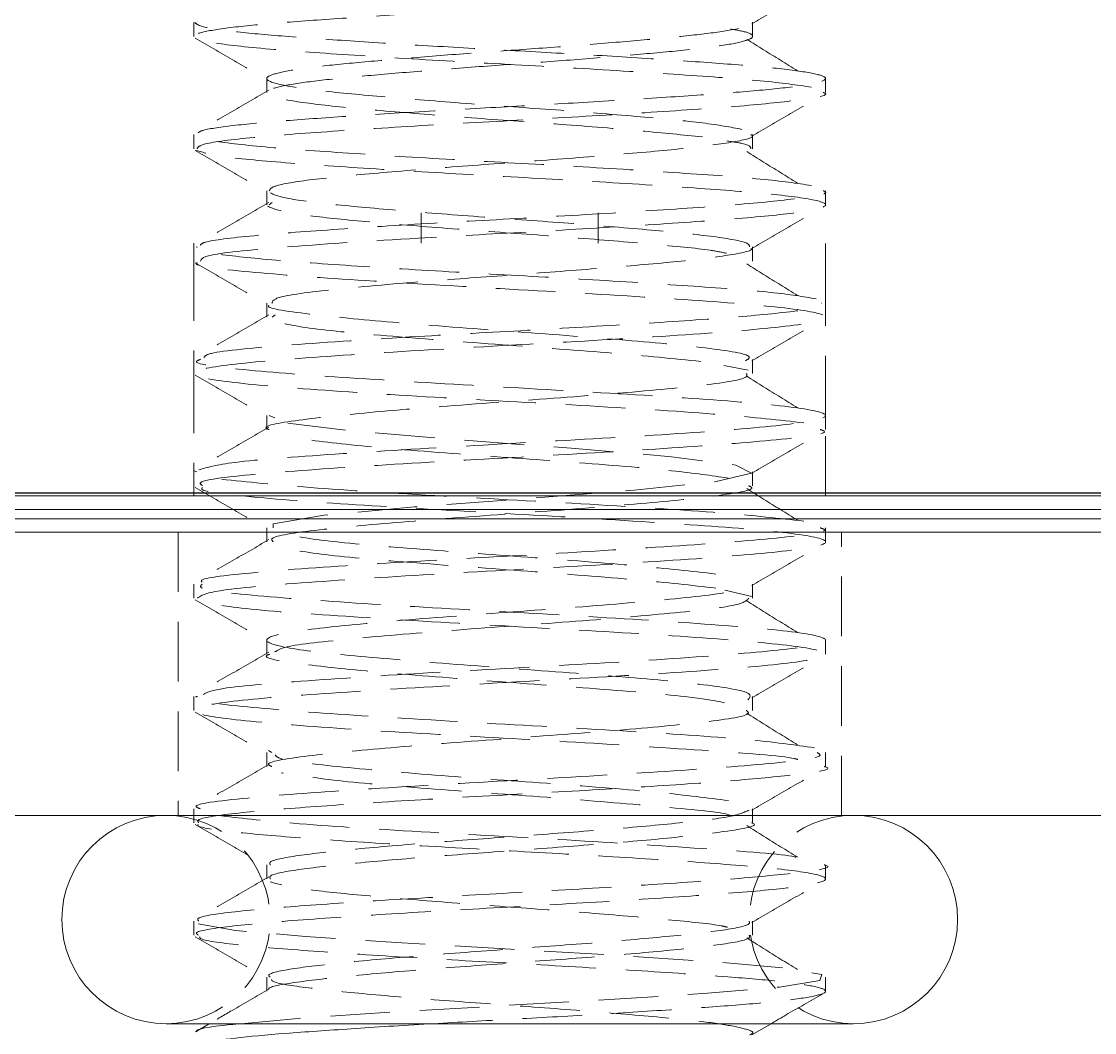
# Model space of a CAD drawing. Header units: feet. Extents: x 3965 to 4565, y 17056 to 17261.
# Drawn here: x 4392.849 to 4397.343, y 17167.729 to 17171.962 of the extents above; entities that cross this region are included whole.
import ezdxf

# ---------------------------------------------------------------- set-up
doc = ezdxf.new("R2010")
doc.units = ezdxf.units.FT
doc.header["$MEASUREMENT"] = 0
doc.linetypes.add('HIDDEN', pattern=[0.375, 0.25, -0.125])

msp = doc.modelspace()

# ---------------------------------------------------------------- linework, layer by layer
at = {"color": 7, "linetype": 'HIDDEN', "lineweight": 0}
for p, q in [((4393.5711, 17171.9586), (4393.5711, 17171.8999)), ((4395.9116, 17171.8999), (4395.9116, 17171.9587)), ((4393.8767, 17171.7235), (4393.8767, 17171.6647)), ((4396.2172, 17171.6648), (4396.2172, 17171.7235)), ((4393.5711, 17171.4883), (4393.5711, 17171.4296)), ((4395.9116, 17171.4295), (4395.9116, 17171.4883)), ((4393.8767, 17171.2531), (4393.8767, 17171.1943)), ((4396.2172, 17171.1944), (4396.2172, 17171.2532)), ((4393.8872, 17171.1944), (4393.8997, 17171.2037)), ((4394.5237, 17171.0337), (4394.5237, 17171.1608)), ((4395.2646, 17171.0337), (4395.2646, 17171.1608)), ((4393.5711, 17171.0337), (4393.5711, 17171.018)), ((4393.5711, 17171.018), (4393.5711, 17170.9592)), ((4395.9116, 17170.959), (4395.9116, 17171.0179)), ((4396.2172, 17170.7827), (4396.2172, 17171.0337)), ((4393.5711, 17170.9592), (4393.5711, 17170.5476)), ((4393.8767, 17170.7826), (4393.8767, 17170.7238)), ((4396.2172, 17170.7238), (4396.2172, 17170.7827)), ((4393.8987, 17170.724), (4393.912, 17170.7334)), ((4396.2172, 17170.3122), (4396.2172, 17170.7238)), ((4393.5711, 17170.5476), (4393.5711, 17170.4886)), ((4395.8931, 17170.5027), (4395.7908, 17170.5213)), ((4395.9116, 17170.4886), (4395.9116, 17170.5474)), ((4393.5711, 17170.4886), (4393.5711, 17170.0769)), ((4393.8767, 17170.3122), (4393.8767, 17170.2534)), ((4393.91, 17170.3028), (4393.8867, 17170.3121)), ((4396.2172, 17170.2536), (4396.2172, 17170.3122)), ((4396.2172, 17169.9753), (4396.2172, 17170.2536)), ((4393.5711, 17170.0769), (4393.5711, 17170.0182)), ((4393.5842, 17170.0769), (4393.5726, 17170.0805)), ((4395.9116, 17170.0182), (4395.9116, 17170.077)), ((4393.5711, 17170.0182), (4393.5711, 17169.9753)), ((4388.0144, 17169.9188), (4401.7739, 17169.9188)), ((4401.7739, 17169.8798), (4388.0144, 17169.8798)), ((4393.8767, 17169.8418), (4393.8767, 17169.783)), ((4396.2172, 17169.7829), (4396.2172, 17169.842)), ((4393.505, 17169.8233), (4393.505, 17168.6378)), ((4396.2833, 17168.6378), (4396.2833, 17169.8233)), ((4393.5711, 17169.6066), (4393.5711, 17169.5479)), ((4395.908, 17169.5539), (4395.7956, 17169.5808)), ((4395.9116, 17169.5478), (4395.9116, 17169.6066)), ((4393.8767, 17169.3714), (4393.8767, 17169.3126)), ((4396.2172, 17169.3127), (4396.2172, 17169.3713)), ((4393.5711, 17169.1363), (4393.5711, 17169.0773)), ((4395.9116, 17169.0774), (4395.9116, 17169.1362)), ((4393.8767, 17168.901), (4393.8767, 17168.8422)), ((4393.8977, 17168.9009), (4393.8841, 17168.9098)), ((4396.2172, 17168.8423), (4396.2172, 17168.9011)), ((4393.5711, 17168.6657), (4393.5711, 17168.607)), ((4395.9116, 17168.607), (4395.9116, 17168.6658)), ((4393.8767, 17168.4306), (4393.8767, 17168.3718)), ((4396.2172, 17168.3718), (4396.2172, 17168.4307)), ((4393.5711, 17168.1954), (4393.5711, 17168.1365)), ((4395.9116, 17168.1366), (4395.9116, 17168.1954)), ((4393.8767, 17167.9602), (4393.8767, 17167.9014)), ((4396.2172, 17167.9014), (4396.2172, 17167.9602))]:
    msp.add_line(p, q, dxfattribs=at)
at = {"color": 6}
msp.add_line((4286.3909, 17169.9891), (4503.3974, 17169.9891), dxfattribs=at)
at = {"color": 7, "linetype": 'Continuous', "lineweight": 15}
for p, q in [((4388.0144, 17169.9891), (4401.7739, 17169.9891)), ((4401.7739, 17169.9753), (4388.0144, 17169.9753)), ((4401.7739, 17169.9188), (4388.0144, 17169.9188)), ((4388.0144, 17169.8798), (4401.7739, 17169.8798)), ((4386.1516, 17169.8233), (4403.6367, 17169.8233)), ((4402.0703, 17168.6378), (4387.718, 17168.6378)), ((4393.4547, 17167.7657), (4396.3336, 17167.7657)), ((4393.6354, 17167.7657), (4393.5777, 17167.7322)), ((4395.9079, 17167.7188), (4395.9886, 17167.7657))]:
    msp.add_line(p, q, dxfattribs=at)
at = {"color": 7, "linetype": 'HIDDEN', "lineweight": 0, "flags": 128}
for points in [[(4393.9041, 17169.8418), (4393.9031, 17169.8587), (4394.1166, 17169.8946), (4394.496, 17169.9293), (4394.9614, 17169.9642), (4395.416, 17170), (4395.7528, 17170.0344), (4395.9072, 17170.0703), (4395.8413, 17170.105), (4395.5714, 17170.1399), (4395.1519, 17170.1757), (4394.6822, 17170.2101), (4394.2521, 17170.246), (4393.9654, 17170.2807), (4393.9654, 17170.2807)], [(4393.7695, 17167.7657), (4394.0069, 17167.7874), (4394.4012, 17167.814), (4394.8555, 17167.8405), (4395.3119, 17167.8665), (4395.7219, 17167.8935), (4396.0246, 17167.919), (4396.1932, 17167.9462), (4396.2008, 17167.9717), (4396.0469, 17167.9988), (4395.7551, 17168.0245), (4395.3536, 17168.0513), (4394.8981, 17168.0776), (4394.4424, 17168.1038), (4394.0392, 17168.1306), (4393.7455, 17168.1563), (4393.5888, 17168.1834), (4393.5888, 17168.1834)]]:
    msp.add_lwpolyline(points, dxfattribs=at)
at = {"color": 7, "linetype": 'Continuous', "lineweight": 15}
for centre, start, end in [((4393.4547, 17168.2017), 90, 270), ((4396.3336, 17168.2017), 270, 90)]:
    msp.add_arc(centre, 0.4361, start, end, dxfattribs=at)
at = {"color": 7, "linetype": 'HIDDEN', "lineweight": 0}
for centre, start, end in [((4393.4547, 17168.2017), 270, 90), ((4396.3336, 17168.2017), 90, 270)]:
    msp.add_arc(centre, 0.4361, start, end, dxfattribs=at)
for points, knots in [([(4396.1583, 17171.6869), (4396.0966, 17171.6961), (4395.9744, 17171.7142), (4395.6159, 17171.7392), (4395.1822, 17171.767), (4394.7077, 17171.7919), (4394.2591, 17171.8195), (4393.8865, 17171.8449), (4393.6381, 17171.8717), (4393.5519, 17171.8962), (4393.5938, 17171.9173), (4393.7217, 17171.938), (4393.9311, 17171.9575), (4394.2069, 17171.9766), (4394.5305, 17171.9973), (4394.8793, 17172.0167), (4395.2291, 17172.0359), (4395.5557, 17172.0566), (4395.8363, 17172.076), (4396.0519, 17172.0953), (4396.1871, 17172.116), (4396.2325, 17172.1352), (4396.1855, 17172.1546), (4396.0488, 17172.1753), (4395.8319, 17172.1945), (4395.5504, 17172.2139), (4395.2232, 17172.2346), (4394.8732, 17172.2538), (4394.5246, 17172.2732), (4394.2017, 17172.2939), (4393.9269, 17172.313), (4393.7187, 17172.3326), (4393.5924, 17172.3532), (4393.5564, 17172.3723), (4393.6126, 17172.3919), (4393.7581, 17172.4126), (4393.9823, 17172.4315), (4394.2694, 17172.4512), (4394.6, 17172.4719), (4394.951, 17172.4908), (4395.2981, 17172.5105), (4395.6171, 17172.5312), (4395.8859, 17172.5501), (4396.0863, 17172.5699), (4396.2037, 17172.5905), (4396.2304, 17172.6094), (4396.1649, 17172.6292), (4396.0108, 17172.6498), (4395.7794, 17172.6686), (4395.4869, 17172.6885), (4395.1531, 17172.7091), (4394.8014, 17172.7279), (4394.456, 17172.7478), (4394.1415, 17172.7684), (4393.8775, 17172.7872), (4393.6901, 17172.8071), (4393.5914, 17172.8231), (4393.5879, 17172.8315), (4393.5871, 17172.8334)], [0, 0, 0, 0, 0.02315, 0.045863, 0.069054, 0.091764, 0.114919, 0.13772, 0.160763, 0.18374, 0.200846, 0.218298, 0.235493, 0.252612, 0.270064, 0.287245, 0.304377, 0.321831, 0.338997, 0.356143, 0.373597, 0.390748, 0.40791, 0.425363, 0.4425, 0.459676, 0.477129, 0.494252, 0.511442, 0.528894, 0.546005, 0.563209, 0.58066, 0.597758, 0.614976, 0.632425, 0.649512, 0.666743, 0.68419, 0.701266, 0.71851, 0.735954, 0.753021, 0.770278, 0.787719, 0.804776, 0.822045, 0.839483, 0.856532, 0.873812, 0.891247, 0.908288, 0.92558, 0.94301, 0.960045, 0.977348, 0.994773, 1, 1, 1, 1]), ([(4395.9079, 17171.9525), (4395.959, 17171.9822), (4396.061, 17172.0414), (4396.1631, 17172.1006), (4396.2142, 17172.1302)], [0, 0, 0, 0, 0.499893, 1, 1, 1, 1]), ([(4393.589, 17171.4957), (4393.5931, 17171.4991), (4393.6053, 17171.5089), (4393.7245, 17171.5264), (4393.9304, 17171.5459), (4394.2071, 17171.565), (4394.5304, 17171.5857), (4394.8793, 17171.6051), (4395.2291, 17171.6243), (4395.5557, 17171.645), (4395.8363, 17171.6644), (4396.0519, 17171.6836), (4396.1871, 17171.7044), (4396.2325, 17171.7236), (4396.1855, 17171.743), (4396.0488, 17171.7637), (4395.8319, 17171.7829), (4395.5504, 17171.8023), (4395.2232, 17171.823), (4394.8732, 17171.8422), (4394.5245, 17171.8616), (4394.2018, 17171.8823), (4393.9265, 17171.9014), (4393.7202, 17171.9209), (4393.5918, 17171.9409), (4393.5807, 17171.953), (4393.5755, 17171.9586)], [0, 0, 0, 0, 0.022223, 0.065415, 0.107973, 0.150343, 0.193539, 0.236062, 0.278465, 0.321662, 0.364149, 0.406587, 0.449785, 0.492234, 0.534709, 0.577907, 0.620321, 0.662832, 0.706028, 0.748408, 0.790956, 0.834149, 0.876498, 0.919079, 0.96227, 1, 1, 1, 1]), ([(4395.8663, 17171.5105), (4395.8189, 17171.5197), (4395.7249, 17171.5378), (4395.4492, 17171.5628), (4395.1157, 17171.5906), (4394.7508, 17171.6155), (4394.4057, 17171.6431), (4394.1192, 17171.6685), (4393.9281, 17171.6953), (4393.8619, 17171.7198), (4393.8941, 17171.7409), (4393.9924, 17171.7616), (4394.1535, 17171.7811), (4394.3656, 17171.8002), (4394.6144, 17171.8209), (4394.8827, 17171.8403), (4395.1518, 17171.8595), (4395.4029, 17171.8802), (4395.619, 17171.8996), (4395.7837, 17171.9189), (4395.8915, 17171.9395), (4395.9048, 17171.9523), (4395.9113, 17171.9587)], [0, 0, 0, 0, 0.059272, 0.117421, 0.176798, 0.234939, 0.294224, 0.352599, 0.411594, 0.470421, 0.514216, 0.558898, 0.602921, 0.646748, 0.691433, 0.735419, 0.779281, 0.823968, 0.867916, 0.911814, 0.956502, 1, 1, 1, 1]), ([(4395.7013, 17171.4788), (4395.6199, 17171.4871), (4395.4552, 17171.5041), (4395.1141, 17171.5318), (4394.7512, 17171.5567), (4394.4056, 17171.5843), (4394.1192, 17171.6097), (4393.9281, 17171.6365), (4393.8619, 17171.661), (4393.8941, 17171.6821), (4393.9924, 17171.7028), (4394.1535, 17171.7223), (4394.3656, 17171.7414), (4394.6144, 17171.7621), (4394.8827, 17171.7815), (4395.1518, 17171.8007), (4395.4029, 17171.8214), (4395.6188, 17171.8408), (4395.7844, 17171.8601), (4395.889, 17171.8808), (4395.9217, 17171.9), (4395.8969, 17171.9171), (4395.8338, 17171.9282), (4395.8089, 17171.9326)], [0, 0, 0, 0, 0.057364, 0.11594, 0.173296, 0.231781, 0.289368, 0.347567, 0.4056, 0.448803, 0.492882, 0.536311, 0.579547, 0.623628, 0.667021, 0.71029, 0.754374, 0.797729, 0.841034, 0.885119, 0.928436, 0.971779, 1, 1, 1, 1]), ([(4396.0993, 17171.7554), (4396.0519, 17171.7849), (4395.9572, 17171.844), (4395.8631, 17171.9031), (4395.8161, 17171.9327)], [0, 0, 0, 0, 0.500047, 1, 1, 1, 1]), ([(4393.5775, 17171.8928), (4393.6288, 17171.863), (4393.7314, 17171.8035), (4393.8338, 17171.7439), (4393.885, 17171.7142)], [0, 0, 0, 0, 0.500298, 1, 1, 1, 1]), ([(4393.8851, 17171.674), (4393.8339, 17171.6443), (4393.7314, 17171.5847), (4393.6289, 17171.5252), (4393.5777, 17171.4955)], [0, 0, 0, 0, 0.499708, 1, 1, 1, 1]), ([(4393.5848, 17171.4296), (4393.5888, 17171.4362), (4393.5981, 17171.4514), (4393.8024, 17171.4771), (4394.1392, 17171.5019), (4394.5714, 17171.5298), (4395.0444, 17171.5547), (4395.4965, 17171.5822), (4395.8799, 17171.6079), (4396.1268, 17171.6344), (4396.2359, 17171.6536), (4396.2105, 17171.6635), (4396.2073, 17171.6648)], [0, 0, 0, 0, 0.086822, 0.199947, 0.310777, 0.423979, 0.534946, 0.647847, 0.759409, 0.87164, 0.984083, 1, 1, 1, 1]), ([(4395.9079, 17171.4821), (4395.959, 17171.5118), (4396.061, 17171.571), (4396.1631, 17171.6302), (4396.2142, 17171.6598)], [0, 0, 0, 0, 0.499893, 1, 1, 1, 1]), ([(4396.1583, 17171.2753), (4396.0966, 17171.2845), (4395.9744, 17171.3026), (4395.6159, 17171.3276), (4395.1822, 17171.3554), (4394.7076, 17171.3803), (4394.2596, 17171.4079), (4393.8843, 17171.4333), (4393.6463, 17171.4601), (4393.5546, 17171.4785), (4393.5736, 17171.4877), (4393.5749, 17171.4883)], [0, 0, 0, 0, 0.124932, 0.247508, 0.372662, 0.495221, 0.62018, 0.74323, 0.867582, 0.991582, 1, 1, 1, 1]), ([(4393.8871, 17171.2531), (4393.8902, 17171.2597), (4393.8972, 17171.275), (4394.0545, 17171.3007), (4394.3136, 17171.3255), (4394.6459, 17171.3534), (4395.0098, 17171.3783), (4395.3574, 17171.4058), (4395.6522, 17171.4315), (4395.8421, 17171.458), (4395.926, 17171.4772), (4395.9066, 17171.4871), (4395.9042, 17171.4883)], [0, 0, 0, 0, 0.087229, 0.200358, 0.311184, 0.42439, 0.535353, 0.648258, 0.759818, 0.87205, 0.984495, 1, 1, 1, 1]), ([(4395.9041, 17171.4295), (4395.9032, 17171.4369), (4395.9019, 17171.4475), (4395.827, 17171.4585), (4395.8038, 17171.462)], [0, 0, 0, 0, 0.690257, 1, 1, 1, 1]), ([(4396.0993, 17171.285), (4396.0519, 17171.3145), (4395.9572, 17171.3736), (4395.8631, 17171.4327), (4395.8161, 17171.4623)], [0, 0, 0, 0, 0.500047, 1, 1, 1, 1]), ([(4393.5775, 17171.4223), (4393.6288, 17171.3926), (4393.7314, 17171.3331), (4393.8338, 17171.2735), (4393.885, 17171.2438)], [0, 0, 0, 0, 0.500297, 1, 1, 1, 1]), ([(4393.5998, 17170.9592), (4393.6029, 17170.9675), (4393.6104, 17170.9874), (4393.9507, 17171.0193), (4394.4498, 17171.0522), (4394.9721, 17171.0806), (4395.4318, 17171.1074), (4395.8262, 17171.1339), (4396.1065, 17171.1597), (4396.2372, 17171.1871), (4396.2036, 17171.2121), (4396.01, 17171.2399), (4395.6782, 17171.2647), (4395.2521, 17171.2925), (4394.7803, 17171.3176), (4394.323, 17171.3448), (4393.9385, 17171.3709), (4393.6638, 17171.3966), (4393.609, 17171.4139), (4393.5824, 17171.4222)], [0, 0, 0, 0, 0.054405, 0.130093, 0.20602, 0.262608, 0.319802, 0.376826, 0.433575, 0.490954, 0.547383, 0.604929, 0.661271, 0.718793, 0.775282, 0.832588, 0.889455, 0.946359, 1, 1, 1, 1]), ([(4393.5979, 17171.0254), (4393.6015, 17171.0296), (4393.6128, 17171.0424), (4393.8045, 17171.0655), (4394.1386, 17171.0903), (4394.5715, 17171.1182), (4395.0444, 17171.1431), (4395.4965, 17171.1706), (4395.8799, 17171.1963), (4396.1268, 17171.2228), (4396.2359, 17171.242), (4396.2105, 17171.2519), (4396.2073, 17171.2532)], [0, 0, 0, 0, 0.056353, 0.173253, 0.287781, 0.40476, 0.519429, 0.636098, 0.751381, 0.867357, 0.983552, 1, 1, 1, 1]), ([(4395.8989, 17171.0179), (4395.8981, 17171.0238), (4395.8961, 17171.0384), (4395.7495, 17171.0635), (4395.4978, 17171.0883), (4395.1693, 17171.1161), (4394.8067, 17171.1412), (4394.4548, 17171.1684), (4394.1595, 17171.1945), (4393.9516, 17171.2196), (4393.9103, 17171.2363), (4393.891, 17171.2442)], [0, 0, 0, 0, 0.081716, 0.199406, 0.314623, 0.432262, 0.547781, 0.664978, 0.781273, 0.897644, 1, 1, 1, 1]), ([(4393.8851, 17171.2036), (4393.8339, 17171.1738), (4393.7314, 17171.1143), (4393.6289, 17171.0548), (4393.5777, 17171.0251)], [0, 0, 0, 0, 0.499708, 1, 1, 1, 1]), ([(4395.8021, 17170.9917), (4395.7816, 17170.996), (4395.7179, 17171.0092), (4395.4931, 17171.0295), (4395.1706, 17171.0573), (4394.8063, 17171.0824), (4394.455, 17171.1096), (4394.1589, 17171.1356), (4393.9442, 17171.1619), (4393.9012, 17171.1798), (4393.8797, 17171.1887)], [0, 0, 0, 0, 0.062931, 0.195342, 0.330537, 0.463295, 0.597982, 0.731632, 0.865369, 1, 1, 1, 1]), ([(4395.9079, 17171.0117), (4395.959, 17171.0413), (4396.061, 17171.1006), (4396.1631, 17171.1598), (4396.2142, 17171.1894)], [0, 0, 0, 0, 0.499893, 1, 1, 1, 1]), ([(4396.1776, 17170.8008), (4396.1237, 17170.81), (4396.0171, 17170.8282), (4395.6762, 17170.8531), (4395.2527, 17170.8808), (4394.7799, 17170.906), (4394.3242, 17170.9332), (4393.9339, 17170.9593), (4393.6749, 17170.9854), (4393.5569, 17171.0056), (4393.5806, 17171.0161), (4393.5848, 17171.018)], [0, 0, 0, 0, 0.122796, 0.243024, 0.365769, 0.48631, 0.608595, 0.729942, 0.851369, 0.973603, 1, 1, 1, 1]), ([(4393.8986, 17170.7827), (4393.901, 17170.791), (4393.9067, 17170.8109), (4394.1686, 17170.8429), (4394.5523, 17170.8758), (4394.9542, 17170.9042), (4395.307, 17170.931), (4395.6133, 17170.9575), (4395.8177, 17170.9832), (4395.9152, 17171.0021), (4395.9054, 17171.0112), (4395.905, 17171.0116)], [0, 0, 0, 0, 0.110577, 0.263822, 0.417553, 0.532123, 0.647924, 0.763379, 0.878275, 0.994453, 1, 1, 1, 1]), ([(4396.0993, 17170.8146), (4396.0519, 17170.8441), (4395.9572, 17170.9032), (4395.8631, 17170.9623), (4395.8161, 17170.9919)], [0, 0, 0, 0, 0.500047, 1, 1, 1, 1]), ([(4396.1257, 17170.2814), (4396.0237, 17170.293), (4395.819, 17170.3162), (4395.2411, 17170.3524), (4394.6062, 17170.3862), (4394.0297, 17170.4226), (4393.6414, 17170.457), (4393.5231, 17170.492), (4393.7019, 17170.528), (4394.139, 17170.5619), (4394.7386, 17170.5984), (4395.3724, 17170.6327), (4395.9027, 17170.6678), (4396.2144, 17170.7037), (4396.241, 17170.7376), (4395.9765, 17170.7741), (4395.4765, 17170.8084), (4394.8535, 17170.8435), (4394.2312, 17170.8794), (4393.7817, 17170.9132), (4393.5593, 17170.9387), (4393.5849, 17170.9512), (4393.5865, 17170.9519)], [0, 0, 0, 0, 0.052332, 0.105069, 0.157129, 0.209958, 0.262165, 0.314526, 0.367238, 0.419303, 0.472143, 0.52433, 0.576722, 0.629407, 0.681477, 0.734328, 0.786495, 0.838919, 0.891575, 0.943653, 0.996511, 1, 1, 1, 1]), ([(4393.5775, 17170.9519), (4393.6288, 17170.9222), (4393.7314, 17170.8627), (4393.8338, 17170.8031), (4393.885, 17170.7734)], [0, 0, 0, 0, 0.500298, 1, 1, 1, 1]), ([(4393.6137, 17170.5552), (4393.6175, 17170.561), (4393.6289, 17170.5783), (4393.9538, 17170.6077), (4394.4491, 17170.6406), (4394.9723, 17170.669), (4395.4313, 17170.6958), (4395.8282, 17170.7223), (4396.099, 17170.7481), (4396.2265, 17170.7691), (4396.2053, 17170.7802), (4396.2005, 17170.7827)], [0, 0, 0, 0, 0.076921, 0.231073, 0.385713, 0.500965, 0.617451, 0.73359, 0.84917, 0.966032, 1, 1, 1, 1]), ([(4393.8851, 17170.7332), (4393.8339, 17170.7034), (4393.7314, 17170.6439), (4393.6289, 17170.5844), (4393.5777, 17170.5546)], [0, 0, 0, 0, 0.499708, 1, 1, 1, 1]), ([(4395.8815, 17170.5411), (4395.8923, 17170.5479), (4395.9216, 17170.5661), (4395.7204, 17170.5977), (4395.3436, 17170.632), (4394.8626, 17170.6671), (4394.384, 17170.703), (4394.0404, 17170.7368), (4393.8688, 17170.7616), (4393.8853, 17170.7733), (4393.8853, 17170.7733)], [0, 0, 0, 0, 0.089104, 0.24187, 0.392654, 0.544183, 0.696384, 0.846909, 0.999697, 1, 1, 1, 1]), ([(4395.6951, 17170.5387), (4395.5804, 17170.5502), (4395.3505, 17170.5733), (4394.8589, 17170.6083), (4394.3917, 17170.6442), (4394.0133, 17170.6782), (4393.9281, 17170.7023), (4393.8852, 17170.7144)], [0, 0, 0, 0, 0.198968, 0.398921, 0.599759, 0.798386, 1, 1, 1, 1]), ([(4395.9079, 17170.5413), (4395.959, 17170.5709), (4396.061, 17170.6302), (4396.1631, 17170.6894), (4396.2142, 17170.719)], [0, 0, 0, 0, 0.499893, 1, 1, 1, 1]), ([(4393.5923, 17170.0845), (4393.6276, 17170.0952), (4393.7024, 17170.1177), (4394.1435, 17170.1503), (4394.7373, 17170.1868), (4395.3727, 17170.2211), (4395.9026, 17170.2561), (4396.2144, 17170.2921), (4396.241, 17170.326), (4395.9764, 17170.3625), (4395.4766, 17170.3968), (4394.8531, 17170.4319), (4394.2328, 17170.4678), (4393.7758, 17170.5017), (4393.5525, 17170.5296), (4393.5914, 17170.5444), (4393.5998, 17170.5476)], [0, 0, 0, 0, 0.067695, 0.143101, 0.219632, 0.295214, 0.371094, 0.447399, 0.522814, 0.599358, 0.674913, 0.75084, 0.827102, 0.902528, 0.979082, 1, 1, 1, 1]), ([(4396.0993, 17170.3442), (4396.0519, 17170.3737), (4395.9572, 17170.4328), (4395.8631, 17170.4919), (4395.8161, 17170.5214)], [0, 0, 0, 0, 0.500047, 1, 1, 1, 1]), ([(4393.5775, 17170.4815), (4393.6288, 17170.4518), (4393.7314, 17170.3923), (4393.8338, 17170.3327), (4393.885, 17170.3029)], [0, 0, 0, 0, 0.500298, 1, 1, 1, 1]), ([(4393.8865, 17170.2534), (4393.8833, 17170.2546), (4393.8477, 17170.2675), (4393.9914, 17170.2929), (4394.3097, 17170.3267), (4394.775, 17170.3632), (4395.2633, 17170.3975), (4395.6637, 17170.4326), (4395.8962, 17170.4636), (4395.8881, 17170.4819), (4395.8851, 17170.4887)], [0, 0, 0, 0, 0.014826, 0.165045, 0.313411, 0.463998, 0.612712, 0.762015, 0.912156, 1, 1, 1, 1]), ([(4393.8851, 17170.2628), (4393.8339, 17170.233), (4393.7314, 17170.1735), (4393.6289, 17170.114), (4393.5777, 17170.0842)], [0, 0, 0, 0, 0.499708, 1, 1, 1, 1]), ([(4393.6068, 17170.0182), (4393.5998, 17170.0238), (4393.5781, 17170.0409), (4393.8533, 17170.0711), (4394.3552, 17170.1057), (4394.9863, 17170.1405), (4395.5997, 17170.1767), (4396.0384, 17170.2104), (4396.2445, 17170.2373), (4396.2015, 17170.2513), (4396.1944, 17170.2536)], [0, 0, 0, 0, 0.072698, 0.223189, 0.372123, 0.521204, 0.671584, 0.819961, 0.970498, 1, 1, 1, 1]), ([(4395.9079, 17170.0709), (4395.959, 17170.1005), (4396.061, 17170.1598), (4396.1631, 17170.219), (4396.2142, 17170.2486)], [0, 0, 0, 0, 0.499893, 1, 1, 1, 1]), ([(4395.8086, 17170.0504), (4395.7391, 17170.0606), (4395.5899, 17170.0824), (4395.1597, 17170.1172), (4394.6753, 17170.151), (4394.2199, 17170.1874), (4394.0499, 17170.2104), (4393.9654, 17170.2219)], [0, 0, 0, 0, 0.179761, 0.385914, 0.589411, 0.795926, 1, 1, 1, 1]), ([(4396.1257, 17169.8698), (4396.0238, 17169.8814), (4395.8192, 17169.9046), (4395.2403, 17169.9408), (4394.6094, 17169.9746), (4394.0175, 17170.011), (4393.7964, 17170.034), (4393.6865, 17170.0455)], [0, 0, 0, 0, 0.199614, 0.400773, 0.599351, 0.800862, 1, 1, 1, 1]), ([(4393.9041, 17169.7831), (4393.8987, 17169.7887), (4393.8821, 17169.8058), (4394.0936, 17169.8359), (4394.4796, 17169.8705), (4394.965, 17169.9052), (4395.4367, 17169.9415), (4395.7742, 17169.9752), (4395.9327, 17170.0021), (4395.8996, 17170.0161), (4395.8942, 17170.0184)], [0, 0, 0, 0, 0.0724562, 0.2230023, 0.3719843, 0.5211133, 0.6715476, 0.8199695, 0.9705623, 1, 1, 1, 1]), ([(4396.0993, 17169.8738), (4396.0519, 17169.9033), (4395.9572, 17169.9624), (4395.8631, 17170.0215), (4395.8161, 17170.051)], [0, 0, 0, 0, 0.500047, 1, 1, 1, 1]), ([(4393.5775, 17170.0111), (4393.6288, 17169.9814), (4393.7314, 17169.9219), (4393.8338, 17169.8623), (4393.885, 17169.8325)], [0, 0, 0, 0, 0.500298, 1, 1, 1, 1]), ([(4393.5863, 17169.5479), (4393.6019, 17169.5582), (4393.6353, 17169.5802), (4394.0248, 17169.6132), (4394.5917, 17169.6496), (4395.2325, 17169.6834), (4395.7971, 17169.7196), (4396.1667, 17169.7544), (4396.2618, 17169.7889), (4396.0607, 17169.8253), (4395.6063, 17169.8591), (4395.0003, 17169.8954), (4394.3655, 17169.93), (4393.8653, 17169.9647), (4393.5938, 17169.9926), (4393.6049, 17170.0075), (4393.6075, 17170.0108)], [0, 0, 0, 0, 0.066636, 0.142246, 0.218704, 0.294066, 0.370444, 0.446163, 0.521807, 0.598242, 0.673601, 0.75001, 0.82569, 0.901371, 0.977779, 1, 1, 1, 1]), ([(4393.6062, 17169.6141), (4393.6035, 17169.6172), (4393.5908, 17169.6319), (4393.8575, 17169.6596), (4394.354, 17169.6941), (4394.9866, 17169.7288), (4395.5996, 17169.7651), (4396.0385, 17169.7988), (4396.2445, 17169.8257), (4396.2015, 17169.8397), (4396.1944, 17169.842)], [0, 0, 0, 0, 0.041944, 0.197426, 0.3513, 0.505325, 0.660692, 0.81399, 0.969519, 1, 1, 1, 1]), ([(4393.8851, 17169.7924), (4393.8339, 17169.7626), (4393.7314, 17169.703), (4393.6289, 17169.6436), (4393.5777, 17169.6138)], [0, 0, 0, 0, 0.499708, 1, 1, 1, 1]), ([(4395.7578, 17169.6486), (4395.656, 17169.66), (4395.4508, 17169.6828), (4394.972, 17169.719), (4394.4936, 17169.7536), (4394.0826, 17169.7884), (4393.9645, 17169.8123), (4393.9052, 17169.8243)], [0, 0, 0, 0, 0.198549, 0.399875, 0.599275, 0.798674, 1, 1, 1, 1]), ([(4395.7578, 17169.5898), (4395.656, 17169.6012), (4395.4508, 17169.624), (4394.972, 17169.6602), (4394.4936, 17169.6948), (4394.0826, 17169.7296), (4393.9645, 17169.7535), (4393.9052, 17169.7655)], [0, 0, 0, 0, 0.198549, 0.399875, 0.599275, 0.798674, 1, 1, 1, 1]), ([(4395.9079, 17169.6005), (4395.959, 17169.6301), (4396.061, 17169.6894), (4396.1631, 17169.7486), (4396.2142, 17169.7782)], [0, 0, 0, 0, 0.499893, 1, 1, 1, 1]), ([(4393.6102, 17169.1441), (4393.6237, 17169.1517), (4393.6574, 17169.1711), (4394.0272, 17169.2016), (4394.5911, 17169.238), (4395.2327, 17169.2718), (4395.797, 17169.308), (4396.1667, 17169.3428), (4396.2618, 17169.3773), (4396.0607, 17169.4137), (4395.6063, 17169.4475), (4395, 17169.4838), (4394.3666, 17169.5184), (4393.8612, 17169.5531), (4393.5807, 17169.5835), (4393.6003, 17169.6008), (4393.6068, 17169.6066)], [0, 0, 0, 0, 0.0499032, 0.1255546, 0.2020547, 0.2774572, 0.3538774, 0.4296374, 0.505323, 0.5817997, 0.6572, 0.7336499, 0.8093718, 0.8850935, 0.9615434, 1, 1, 1, 1]), ([(4395.8912, 17169.1215), (4395.9015, 17169.1329), (4395.9221, 17169.1558), (4395.6737, 17169.1917), (4395.2717, 17169.2266), (4394.784, 17169.261), (4394.3216, 17169.2975), (4393.982, 17169.3313), (4393.8402, 17169.3675), (4393.9267, 17169.4023), (4394.222, 17169.4368), (4394.6622, 17169.4732), (4395.1552, 17169.507), (4395.5846, 17169.5432), (4395.8696, 17169.5758), (4395.8874, 17169.597), (4395.8954, 17169.6065)], [0, 0, 0, 0, 0.071875, 0.144647, 0.216933, 0.289005, 0.361939, 0.433808, 0.506614, 0.57886, 0.650962, 0.723877, 0.795741, 0.86858, 0.940786, 1, 1, 1, 1]), ([(4396.0993, 17169.4033), (4396.0519, 17169.4329), (4395.9572, 17169.492), (4395.8631, 17169.5511), (4395.8161, 17169.5806)], [0, 0, 0, 0, 0.500047, 1, 1, 1, 1]), ([(4396.1001, 17168.8722), (4396.0959, 17168.8734), (4396.0523, 17168.8863), (4395.7105, 17168.9102), (4395.1505, 17168.9468), (4394.5061, 17168.9807), (4393.954, 17169.0166), (4393.6035, 17169.0517), (4393.5318, 17169.086), (4393.755, 17169.1225), (4394.2255, 17169.1564), (4394.8395, 17169.1923), (4395.4654, 17169.2274), (4395.9685, 17169.2617), (4396.2386, 17169.2982), (4396.2178, 17169.332), (4395.9111, 17169.3681), (4395.3845, 17169.403), (4394.75, 17169.4374), (4394.1539, 17169.4739), (4393.7062, 17169.5067), (4393.6274, 17169.5295), (4393.5897, 17169.5405)], [0, 0, 0, 0, 0.005573, 0.057877, 0.110891, 0.163124, 0.215935, 0.268514, 0.320835, 0.373842, 0.426067, 0.478907, 0.531454, 0.583795, 0.636792, 0.689011, 0.741879, 0.794395, 0.846756, 0.899742, 0.951956, 1, 1, 1, 1]), ([(4393.5775, 17169.5407), (4393.6288, 17169.5109), (4393.7314, 17169.4515), (4393.8338, 17169.3919), (4393.885, 17169.3621)], [0, 0, 0, 0, 0.500298, 1, 1, 1, 1]), ([(4393.9107, 17169.3221), (4393.9206, 17169.3293), (4393.9466, 17169.348), (4394.228, 17169.378), (4394.6606, 17169.4144), (4395.1556, 17169.4482), (4395.5845, 17169.4844), (4395.8698, 17169.517), (4395.8876, 17169.5382), (4395.8956, 17169.5478)], [0, 0, 0, 0, 0.094808, 0.249723, 0.406383, 0.560786, 0.717282, 0.87242, 1, 1, 1, 1]), ([(4393.8851, 17169.322), (4393.8339, 17169.2922), (4393.7314, 17169.2326), (4393.6289, 17169.1732), (4393.5777, 17169.1434)], [0, 0, 0, 0, 0.499708, 1, 1, 1, 1]), ([(4395.7943, 17169.1098), (4395.7519, 17169.1175), (4395.6439, 17169.137), (4395.2657, 17169.1679), (4394.7865, 17169.2022), (4394.3175, 17169.2387), (4393.9958, 17169.2725), (4393.8492, 17169.2982), (4393.8845, 17169.3113), (4393.8883, 17169.3127)], [0, 0, 0, 0, 0.112059, 0.285237, 0.457904, 0.632636, 0.804815, 0.979241, 1, 1, 1, 1]), ([(4395.9079, 17169.1301), (4395.959, 17169.1597), (4396.061, 17169.2189), (4396.1631, 17169.2782), (4396.2142, 17169.3078)], [0, 0, 0, 0, 0.499893, 1, 1, 1, 1]), ([(4396.1708, 17168.9207), (4396.0884, 17168.9326), (4395.9242, 17168.9564), (4395.3804, 17168.9915), (4394.7534, 17169.0258), (4394.1445, 17169.0623), (4393.726, 17169.0961), (4393.5355, 17169.1218), (4393.5814, 17169.1349), (4393.5863, 17169.1363)], [0, 0, 0, 0, 0.164105, 0.327118, 0.489651, 0.654121, 0.816197, 0.98038, 1, 1, 1, 1]), ([(4393.5775, 17169.0703), (4393.6288, 17169.0405), (4393.7314, 17168.9811), (4393.8338, 17168.9215), (4393.885, 17168.8917)], [0, 0, 0, 0, 0.500298, 1, 1, 1, 1]), ([(4393.8976, 17168.8422), (4393.8914, 17168.8451), (4393.8606, 17168.8597), (4394.0289, 17168.8873), (4394.3771, 17168.9211), (4394.8523, 17168.9571), (4395.3355, 17168.9922), (4395.7123, 17169.0265), (4395.9121, 17169.0561), (4395.891, 17169.0726), (4395.8847, 17169.0775)], [0, 0, 0, 0, 0.037986, 0.188691, 0.337163, 0.487394, 0.636786, 0.78559, 0.936268, 1, 1, 1, 1]), ([(4396.0993, 17168.9329), (4396.0519, 17168.9625), (4395.9572, 17169.0216), (4395.8631, 17169.0807), (4395.8161, 17169.1102)], [0, 0, 0, 0, 0.500047, 1, 1, 1, 1]), ([(4393.5985, 17168.6657), (4393.5903, 17168.6686), (4393.5502, 17168.6832), (4393.7691, 17168.7109), (4394.2219, 17168.7447), (4394.8397, 17168.7807), (4395.468, 17168.8158), (4395.958, 17168.8501), (4396.2178, 17168.8797), (4396.1903, 17168.8962), (4396.1821, 17168.9011)], [0, 0, 0, 0, 0.038242, 0.18889, 0.337317, 0.487493, 0.636835, 0.785592, 0.936213, 1, 1, 1, 1]), ([(4395.8109, 17168.6995), (4395.7227, 17168.7109), (4395.5449, 17168.7339), (4395.0858, 17168.7703), (4394.5954, 17168.8043), (4394.1783, 17168.8402), (4393.9271, 17168.8691), (4393.9157, 17168.8861), (4393.9121, 17168.8915)], [0, 0, 0, 0, 0.181877, 0.366236, 0.547863, 0.731512, 0.914351, 1, 1, 1, 1]), ([(4393.8851, 17168.8516), (4393.8339, 17168.8218), (4393.7314, 17168.7622), (4393.6289, 17168.7028), (4393.5777, 17168.673)], [0, 0, 0, 0, 0.499708, 1, 1, 1, 1]), ([(4393.591, 17168.607), (4393.5877, 17168.6115), (4393.5779, 17168.6245), (4393.7391, 17168.648), (4394.0434, 17168.673), (4394.4584, 17168.7004), (4394.9264, 17168.7262), (4395.3892, 17168.7527), (4395.7962, 17168.7795), (4396.1022, 17168.8078), (4396.2607, 17168.8295), (4396.2131, 17168.8418), (4396.2111, 17168.8423)], [0, 0, 0, 0, 0.058771, 0.172046, 0.283124, 0.39607, 0.507776, 0.620024, 0.732606, 0.843996, 0.993454, 1, 1, 1, 1]), ([(4395.8127, 17168.6401), (4395.8122, 17168.6403), (4395.7788, 17168.6522), (4395.5199, 17168.675), (4395.0912, 17168.7116), (4394.5981, 17168.7455), (4394.1615, 17168.7814), (4394.0117, 17168.8047), (4393.937, 17168.8164)], [0, 0, 0, 0, 0.0035719, 0.2017756, 0.4026827, 0.600614, 0.8007479, 1, 1, 1, 1]), ([(4395.9079, 17168.6597), (4395.959, 17168.6893), (4396.061, 17168.7485), (4396.1631, 17168.8077), (4396.2142, 17168.8374)], [0, 0, 0, 0, 0.499893, 1, 1, 1, 1]), ([(4396.0928, 17168.4625), (4396.0907, 17168.4631), (4396.0473, 17168.4754), (4395.709, 17168.4986), (4395.15, 17168.5352), (4394.5097, 17168.569), (4393.9517, 17168.6043), (4393.762, 17168.6269), (4393.6704, 17168.6378)], [0, 0, 0, 0, 0.009999, 0.209396, 0.4115, 0.610624, 0.811953, 1, 1, 1, 1]), ([(4393.892, 17168.4305), (4393.8894, 17168.435), (4393.8817, 17168.4481), (4394.0058, 17168.4716), (4394.2399, 17168.4966), (4394.5591, 17168.524), (4394.9186, 17168.5498), (4395.2762, 17168.5763), (4395.5828, 17168.6031), (4395.8317, 17168.6301), (4395.8739, 17168.6495), (4395.8966, 17168.66)], [0, 0, 0, 0, 0.060659, 0.176779, 0.290636, 0.406418, 0.520923, 0.635985, 0.751391, 0.865571, 1, 1, 1, 1]), ([(4396.0993, 17168.4625), (4396.0519, 17168.4921), (4395.9572, 17168.5511), (4395.8631, 17168.6103), (4395.8161, 17168.6398)], [0, 0, 0, 0, 0.500047, 1, 1, 1, 1]), ([(4393.5775, 17168.5999), (4393.6288, 17168.5701), (4393.7314, 17168.5107), (4393.8338, 17168.4511), (4393.885, 17168.4213)], [0, 0, 0, 0, 0.500298, 1, 1, 1, 1]), ([(4393.5899, 17168.1365), (4393.585, 17168.1397), (4393.5669, 17168.1515), (4393.7052, 17168.1734), (4393.9877, 17168.1989), (4394.391, 17168.2257), (4394.8536, 17168.2522), (4395.3224, 17168.2779), (4395.737, 17168.3054), (4396.0499, 17168.3303), (4396.2197, 17168.3582), (4396.2275, 17168.383), (4396.0723, 17168.4107), (4395.7715, 17168.4359), (4395.3642, 17168.463), (4394.8981, 17168.4892), (4394.4325, 17168.5153), (4394.0207, 17168.5425), (4393.729, 17168.5676), (4393.5824, 17168.588), (4393.5887, 17168.5982), (4393.5897, 17168.5998)], [0, 0, 0, 0, 0.02112, 0.078538, 0.135114, 0.19224, 0.249258, 0.305936, 0.363295, 0.419672, 0.477183, 0.53349, 0.590962, 0.647433, 0.704676, 0.761542, 0.81837, 0.875637, 0.932087, 0.989569, 1, 1, 1, 1]), ([(4393.892, 17168.3718), (4393.8894, 17168.3763), (4393.8818, 17168.3893), (4394.0059, 17168.4128), (4394.2399, 17168.4378), (4394.559, 17168.4652), (4394.919, 17168.491), (4395.2748, 17168.5175), (4395.5879, 17168.5443), (4395.8232, 17168.5726), (4395.9451, 17168.5943), (4395.9086, 17168.6065), (4395.907, 17168.607)], [0, 0, 0, 0, 0.058842, 0.172122, 0.283194, 0.396144, 0.507848, 0.620095, 0.732679, 0.844065, 0.993526, 1, 1, 1, 1]), ([(4393.591, 17168.1954), (4393.5877, 17168.1999), (4393.5779, 17168.2129), (4393.7391, 17168.2364), (4394.0434, 17168.2614), (4394.4584, 17168.2888), (4394.9264, 17168.3146), (4395.3892, 17168.3411), (4395.7962, 17168.3679), (4396.1022, 17168.3962), (4396.2607, 17168.4179), (4396.2131, 17168.4301), (4396.2111, 17168.4307)], [0, 0, 0, 0, 0.058771, 0.172046, 0.283124, 0.39607, 0.507776, 0.620024, 0.732606, 0.843996, 0.993454, 1, 1, 1, 1]), ([(4393.8851, 17168.3812), (4393.8339, 17168.3514), (4393.7314, 17168.2918), (4393.6289, 17168.2323), (4393.5777, 17168.2026)], [0, 0, 0, 0, 0.499708, 1, 1, 1, 1]), ([(4395.8058, 17168.1695), (4395.7981, 17168.1714), (4395.7546, 17168.1822), (4395.5626, 17168.2007), (4395.2573, 17168.2278), (4394.897, 17168.254), (4394.5383, 17168.2801), (4394.2258, 17168.3072), (4393.9856, 17168.3326), (4393.9222, 17168.3507), (4393.8903, 17168.3598)], [0, 0, 0, 0, 0.029741, 0.167193, 0.306533, 0.44495, 0.583275, 0.722673, 0.860075, 1, 1, 1, 1]), ([(4395.9079, 17168.1893), (4395.959, 17168.2189), (4396.061, 17168.2781), (4396.1631, 17168.3373), (4396.2142, 17168.3669)], [0, 0, 0, 0, 0.499893, 1, 1, 1, 1]), ([(4393.8911, 17167.9601), (4393.8873, 17167.9633), (4393.8734, 17167.9751), (4393.9798, 17167.997), (4394.1971, 17168.0225), (4394.5072, 17168.0493), (4394.863, 17168.0758), (4395.2233, 17168.1015), (4395.5434, 17168.129), (4395.7792, 17168.1539), (4395.9054, 17168.1776), (4395.8987, 17168.1908), (4395.8964, 17168.1954)], [0, 0, 0, 0, 0.041645, 0.154672, 0.266035, 0.378486, 0.490723, 0.602287, 0.715198, 0.826166, 0.939378, 1, 1, 1, 1]), ([(4393.5775, 17168.1295), (4393.6288, 17168.0997), (4393.7314, 17168.0402), (4393.8338, 17167.9807), (4393.885, 17167.9509)], [0, 0, 0, 0, 0.500298, 1, 1, 1, 1]), ([(4394.5737, 17167.7657), (4394.6821, 17167.7718), (4394.9048, 17167.7845), (4395.2495, 17167.8034), (4395.5736, 17167.8242), (4395.8509, 17167.8433), (4396.0622, 17167.8628), (4396.1923, 17167.8835), (4396.2322, 17167.9026), (4396.18, 17167.9221), (4396.0381, 17167.9428), (4395.7926, 17167.9639), (4395.4309, 17167.9883), (4394.9707, 17168.0152), (4394.5008, 17168.0406), (4394.0781, 17168.0682), (4393.7646, 17168.093), (4393.5969, 17168.1149), (4393.5958, 17168.1264), (4393.5956, 17168.1292)], [0, 0, 0, 0, 0.051355, 0.10549, 0.160531, 0.21456, 0.268742, 0.323781, 0.377768, 0.431995, 0.48703, 0.540977, 0.613438, 0.686105, 0.758012, 0.831033, 0.902653, 0.975789, 1, 1, 1, 1]), ([(4393.8854, 17167.9108), (4393.8854, 17167.9108), (4393.8801, 17167.9195), (4393.9842, 17167.9383), (4394.1959, 17167.9636), (4394.5075, 17167.9905), (4394.863, 17168.017), (4395.2233, 17168.0427), (4395.5434, 17168.0702), (4395.7793, 17168.0951), (4395.9055, 17168.1188), (4395.8988, 17168.132), (4395.8964, 17168.1366)], [0, 0, 0, 0, 0.000559, 0.11839, 0.234487, 0.351718, 0.468726, 0.585033, 0.702744, 0.818429, 0.936454, 1, 1, 1, 1]), ([(4396.0993, 17167.9921), (4396.0519, 17168.0217), (4395.9572, 17168.0807), (4395.8631, 17168.1398), (4395.8161, 17168.1694)], [0, 0, 0, 0, 0.500047, 1, 1, 1, 1]), ([(4395.9, 17167.7189), (4395.9049, 17167.7213), (4395.9227, 17167.7303), (4395.8802, 17167.7457), (4395.7747, 17167.7664), (4395.5848, 17167.7875), (4395.3071, 17167.8119), (4394.953, 17167.8388), (4394.5917, 17167.8642), (4394.2664, 17167.8918), (4394.0262, 17167.9166), (4393.8988, 17167.9378), (4393.897, 17167.9486), (4393.8967, 17167.9508)], [0, 0, 0, 0, 0.032183, 0.11729, 0.203673, 0.28834, 0.402068, 0.516122, 0.628976, 0.743589, 0.855991, 0.970783, 1, 1, 1, 1]), ([(4393.8851, 17167.9107), (4393.8339, 17167.881), (4393.7507, 17167.8326), (4393.6674, 17167.7843), (4393.6354, 17167.7657)], [0, 0, 0, 0, 0.615172, 1, 1, 1, 1]), ([(4395.9886, 17167.7657), (4396.0127, 17167.7797), (4396.0879, 17167.8233), (4396.1631, 17167.8669), (4396.2142, 17167.8965)], [0, 0, 0, 0, 0.320971, 1, 1, 1, 1])]:
    msp.add_open_spline(points, degree=3, knots=knots, dxfattribs=at)
at = {"color": 7, "linetype": 'Continuous', "lineweight": 15}
for points, knots in [([(4393.5879, 17167.6588), (4393.5811, 17167.6611), (4393.5549, 17167.6698), (4393.6028, 17167.6848), (4393.7309, 17167.7055), (4393.9456, 17167.7249), (4394.2258, 17167.7441), (4394.4456, 17167.7585), (4394.568, 17167.7654), (4394.5737, 17167.7657)], [0, 0, 0, 0, 0.0637201, 0.2476819, 0.4350406, 0.6192665, 0.8033823, 0.990743, 1, 1, 1, 1]), ([(4393.5842, 17167.7322), (4393.5835, 17167.733), (4393.5743, 17167.7424), (4393.6411, 17167.7542), (4393.7541, 17167.7643), (4393.7695, 17167.7657)], [0, 0, 0, 0, 0.07037, 0.873392, 1, 1, 1, 1])]:
    msp.add_open_spline(points, degree=3, knots=knots, dxfattribs=at)

doc.saveas('drawing.dxf')
